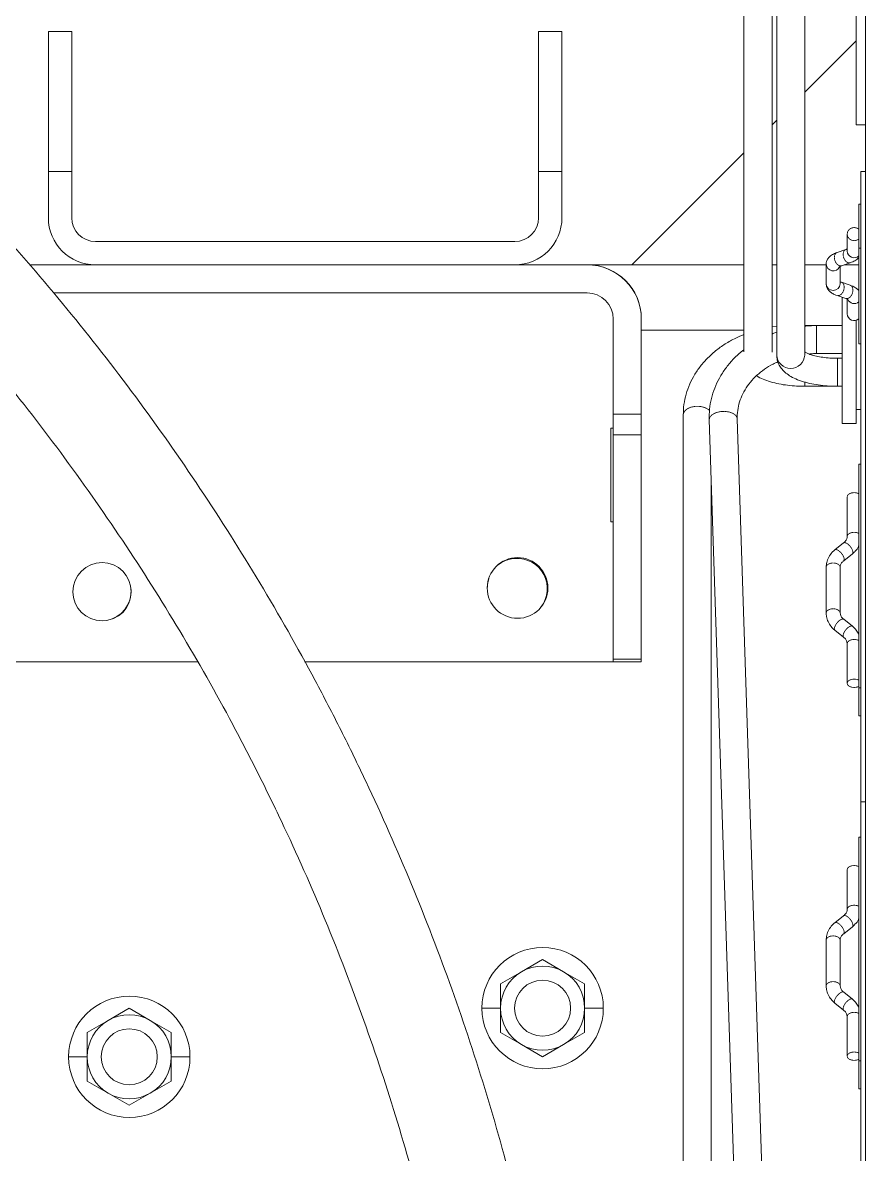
# Model space of a CAD drawing. Header units: millimetres. Extents: x -16985 to -606, y 2122 to 9380.
# Drawn here: x -8514.1 to -8333.6, y 4997.7 to 5240.1 of the extents above; entities that cross this region are included whole.
import ezdxf

# ---------------------------------------------------------------- set-up
doc = ezdxf.new("R2010")
doc.units = ezdxf.units.MM
for name, pattern in [('K5LT32768', [0]), ('K5LT32769', [0]), ('K5LT_THIN', [0])]:
    doc.linetypes.add(name, pattern=pattern)

msp = doc.modelspace()

# ---------------------------------------------------------------- linework, layer by layer
at = {"color": 7, "linetype": 'K5LT_THIN', "lineweight": 18}
for p, q in [((-8333.55, 4760.19), (-8333.55, 5622.2)), ((-8359.55, 5304.7), (-8359.55, 5169.55)), ((-8353.55, 5169.47), (-8353.55, 5303.93)), ((-8352.55, 5304.35), (-8352.55, 5168.86)), ((-8346.55, 5168.86), (-8346.55, 5305.19)), ((-8335.55, 5295.32), (-8335.55, 5218.19)), ((-8503.55, 5238.19), (-8508.55, 5238.19)), ((-8508.55, 5238.19), (-8508.55, 5208.19)), ((-8503.55, 5208.19), (-8503.55, 5238.19)), ((-8403.55, 5238.19), (-8403.55, 5208.19)), ((-8398.55, 5238.19), (-8403.55, 5238.19)), ((-8398.55, 5208.19), (-8398.55, 5238.19)), ((-8335.55, 5236.19), (-8346.55, 5225.19)), ((-8352.55, 5219.19), (-8353.55, 5218.19)), ((-8335.55, 5218.19), (-8333.55, 5218.19)), ((-8359.55, 5212.19), (-8383.55, 5188.19)), ((-8508.55, 5208.19), (-8503.55, 5208.19)), ((-8508.55, 5208.19), (-8508.55, 5198.29)), ((-8503.55, 5208.19), (-8503.55, 5198.29)), ((-8403.55, 5208.19), (-8398.55, 5208.19)), ((-8403.55, 5198.29), (-8403.55, 5208.19)), ((-8398.55, 5198.29), (-8398.55, 5208.19)), ((-8334.55, 5208.19), (-8334.55, 5073.19)), ((-8334.55, 5208.19), (-8333.55, 5208.19)), ((-8334.55, 5201.19), (-8334.95, 5201.19)), ((-8334.95, 5191.79), (-8334.95, 5201.19)), ((-8337.45, 5194.78), (-8337.45, 5191.14)), ((-8337.45, 5194.78), (-8337.45, 5191.14)), ((-8498.45, 5193.19), (-8408.65, 5193.19)), ((-8337.76, 5191.48), (-8339.62, 5190.84)), ((-8337.76, 5191.48), (-8339.62, 5190.84)), ((-8337.45, 5191.14), (-8337.45, 5191.1)), ((-8334.55, 5191.79), (-8334.95, 5191.79)), ((-8334.95, 5171.27), (-8334.95, 5191.79)), ((-8512.56, 5188.17), (-8511.95, 5188.19)), ((-8512.05, 5188.19), (-8512.54, 5188.18)), ((-8511.95, 5188.19), (-8393.15, 5188.19)), ((-8383.55, 5188.19), (-8393.15, 5188.19)), ((-8383.55, 5188.19), (-8359.55, 5188.19)), ((-8353.55, 5188.19), (-8352.55, 5188.19)), ((-8346.55, 5188.19), (-8341.95, 5188.19)), ((-8341.95, 5188.33), (-8341.95, 5184.13)), ((-8341.95, 5188.33), (-8341.95, 5184.13)), ((-8338.95, 5184.13), (-8338.95, 5187.87)), ((-8338.95, 5184.13), (-8338.95, 5187.87)), ((-8338.65, 5188), (-8336.79, 5188.64)), ((-8338.65, 5188), (-8336.79, 5188.64)), ((-8338.1, 5188.19), (-8334.95, 5188.19)), ((-8338.65, 5184.46), (-8338.93, 5184.57)), ((-8507.41, 5182.19), (-8393.15, 5182.19)), ((-8336.79, 5183.83), (-8338.65, 5184.46)), ((-8336.79, 5183.83), (-8338.65, 5184.46)), ((-8339.62, 5181.63), (-8337.76, 5180.99)), ((-8339.62, 5181.63), (-8337.76, 5180.99)), ((-8338.55, 5154.19), (-8338.55, 5181.26)), ((-8337.45, 5180.86), (-8337.45, 5177.68)), ((-8337.45, 5180.86), (-8337.45, 5177.68)), ((-8387.55, 5176.59), (-8387.55, 5156.21)), ((-8381.55, 5176.59), (-8381.55, 5156.21)), ((-8352.55, 5174.99), (-8353.55, 5174.89)), ((-8344, 5175.19), (-8346.55, 5175.19)), ((-8338.55, 5175.19), (-8344, 5175.19)), ((-8335.55, 5154.19), (-8335.55, 5176.32)), ((-8334.55, 5171.27), (-8334.95, 5171.27)), ((-8344, 5169.19), (-8338.55, 5169.19)), ((-8338.55, 5168.19), (-8339.55, 5168.19)), ((-8346.55, 5162.19), (-8339.55, 5162.19)), ((-8339.55, 5162.19), (-8338.55, 5162.19)), ((-8387.55, 5156.21), (-8381.55, 5156.21)), ((-8387.55, 5151.78), (-8387.55, 5156.21)), ((-8381.55, 5156.21), (-8381.55, 5151.78)), ((-8372.55, 5156.2), (-8372.55, 5156.12)), ((-8372.55, 5156.12), (-8372.55, 4975.25)), ((-8335.55, 5157.19), (-8334.55, 5157.19)), ((-8388.05, 5153.19), (-8387.55, 5153.19)), ((-8388.05, 5133.19), (-8388.05, 5153.19)), ((-8366.99, 5155.04), (-8361.08, 4975.76)), ((-8355.09, 4975.95), (-8360.99, 5155.24)), ((-8338.55, 5154.19), (-8335.55, 5154.19)), ((-8381.55, 5151.78), (-8387.55, 5151.78)), ((-8387.55, 5103.76), (-8387.55, 5151.78)), ((-8381.55, 5103.76), (-8381.55, 5151.78)), ((-8334.55, 5145.51), (-8334.95, 5145.51)), ((-8334.95, 5097.6), (-8334.95, 5145.51)), ((-8366.55, 4975.25), (-8366.55, 5141.78)), ((-8337.45, 5138.51), (-8337.45, 5130.02)), ((-8337.45, 5138.51), (-8337.45, 5130.02)), ((-8387.55, 5133.19), (-8388.05, 5133.19)), ((-8338.21, 5128.65), (-8340.07, 5127.16)), ((-8338.21, 5128.65), (-8340.07, 5127.16)), ((-8408.03, 5125.47), (-8408.28, 5125.46)), ((-8338.2, 5124.81), (-8336.34, 5126.3)), ((-8338.2, 5124.81), (-8336.34, 5126.3)), ((-8341.95, 5123.45), (-8341.95, 5113.64)), ((-8341.95, 5123.45), (-8341.95, 5113.64)), ((-8338.95, 5123.45), (-8338.95, 5123.47)), ((-8338.95, 5113.64), (-8338.95, 5123.45)), ((-8338.95, 5113.64), (-8338.95, 5123.45)), ((-8338.95, 5113.64), (-8338.95, 5113.67)), ((-8336.34, 5110.79), (-8338.2, 5112.28)), ((-8336.34, 5110.79), (-8338.2, 5112.28)), ((-8340.07, 5109.93), (-8338.21, 5108.44)), ((-8340.07, 5109.93), (-8338.21, 5108.44)), ((-8337.45, 5107.07), (-8337.45, 5098.58)), ((-8337.45, 5107.07), (-8337.45, 5098.58)), ((-8517.55, 5103.19), (-8476.58, 5103.19)), ((-8453.7, 5103.19), (-8387.55, 5103.19)), ((-8387.55, 5103.76), (-8381.55, 5103.76)), ((-8387.55, 5103.19), (-8387.55, 5103.76)), ((-8381.55, 5103.19), (-8387.55, 5103.19)), ((-8381.55, 5103.76), (-8381.55, 5103.19)), ((-8334.55, 5097.6), (-8334.95, 5097.6)), ((-8334.95, 5091.58), (-8334.95, 5097.6)), ((-8334.55, 5091.58), (-8334.95, 5091.58)), ((-8334.55, 5073.19), (-8333.55, 5073.19)), ((-8334.55, 5073.19), (-8334.55, 4793.19)), ((-8334.55, 5065.65), (-8334.95, 5065.65)), ((-8334.95, 5017.73), (-8334.95, 5065.65)), ((-8337.45, 5058.65), (-8337.45, 5050.15)), ((-8337.45, 5058.65), (-8337.45, 5050.15)), ((-8338.21, 5048.78), (-8340.07, 5047.3)), ((-8338.21, 5048.78), (-8340.07, 5047.3)), ((-8338.2, 5044.95), (-8336.34, 5046.44)), ((-8338.2, 5044.95), (-8336.34, 5046.44)), ((-8341.95, 5043.58), (-8341.95, 5033.78)), ((-8341.95, 5043.58), (-8341.95, 5033.78)), ((-8338.95, 5043.58), (-8338.95, 5043.6)), ((-8338.95, 5033.78), (-8338.95, 5043.58)), ((-8338.95, 5033.78), (-8338.95, 5043.58)), ((-8402.68, 5039.4), (-8407.18, 5036.8)), ((-8398.18, 5036.8), (-8402.68, 5039.4)), ((-8407.18, 5036.8), (-8411.68, 5034.2)), ((-8393.68, 5034.2), (-8398.18, 5036.8)), ((-8411.68, 5034.2), (-8411.68, 5029)), ((-8393.68, 5029), (-8393.68, 5034.2)), ((-8338.95, 5033.78), (-8338.95, 5033.8)), ((-8336.34, 5030.92), (-8338.2, 5032.41)), ((-8336.34, 5030.92), (-8338.2, 5032.41)), ((-8340.07, 5030.07), (-8338.21, 5028.58)), ((-8340.07, 5030.07), (-8338.21, 5028.58)), ((-8491.21, 5028.97), (-8495.71, 5026.37)), ((-8486.71, 5026.37), (-8491.21, 5028.97)), ((-8415.68, 5029), (-8411.68, 5029)), ((-8411.68, 5029), (-8411.68, 5023.81)), ((-8393.68, 5023.81), (-8393.68, 5029)), ((-8389.68, 5029), (-8393.68, 5029)), ((-8337.45, 5027.21), (-8337.45, 5018.72)), ((-8337.45, 5027.21), (-8337.45, 5018.72)), ((-8495.71, 5026.37), (-8500.21, 5023.78)), ((-8482.21, 5023.78), (-8486.71, 5026.37)), ((-8500.21, 5023.78), (-8500.21, 5018.58)), ((-8482.21, 5018.58), (-8482.21, 5023.78)), ((-8411.68, 5023.81), (-8407.18, 5021.21)), ((-8398.18, 5021.21), (-8393.68, 5023.81)), ((-8407.18, 5021.21), (-8402.68, 5018.61)), ((-8402.68, 5018.61), (-8398.18, 5021.21)), ((-8504.21, 5018.58), (-8500.21, 5018.58)), ((-8500.21, 5018.58), (-8500.21, 5013.38)), ((-8482.21, 5013.38), (-8482.21, 5018.58)), ((-8478.21, 5018.58), (-8482.21, 5018.58)), ((-8334.55, 5017.73), (-8334.95, 5017.73)), ((-8334.95, 5011.71), (-8334.95, 5017.73)), ((-8500.21, 5013.38), (-8495.71, 5010.79)), ((-8486.71, 5010.79), (-8482.21, 5013.38)), ((-8495.71, 5010.79), (-8491.21, 5008.19)), ((-8491.21, 5008.19), (-8486.71, 5010.79)), ((-8334.55, 5011.71), (-8334.95, 5011.71))]:
    msp.add_line(p, q, dxfattribs=at)
at = {"color": 8, "linetype": 'K5LT32768', "lineweight": 15, "true_color": 0x808080}
for p, q in [((-8344, 5169.19), (-8344, 5175.19)), ((-8359.55, 5174.19), (-8381.55, 5174.19)), ((-8339.55, 5168.19), (-8339.55, 5167.6)), ((-8339.55, 5167.6), (-8339.55, 5162.19)), ((-8346.55, 5163.06), (-8346.55, 5162.19)), ((-8366.87, 5155.55), (-8366.99, 5155.04))]:
    msp.add_line(p, q, dxfattribs=at)
at = {"color": 7, "linetype": 'K5LT_THIN', "const_width": 0.18}
for points in [[(-8334.95, 5195.83), (-8335.36, 5196.07), (-8335.93, 5196.19), (-8336.51, 5196.09), (-8337.01, 5195.79), (-8337.34, 5195.33), (-8337.45, 5194.78), (-8337.34, 5194.24), (-8337.01, 5193.78), (-8336.51, 5193.47), (-8335.93, 5193.37), (-8335.36, 5193.49), (-8334.95, 5193.73)], [(-8334.95, 5195.83), (-8335.36, 5196.07), (-8335.93, 5196.19), (-8336.51, 5196.09), (-8337.01, 5195.79), (-8337.34, 5195.33), (-8337.45, 5194.78), (-8337.34, 5194.24), (-8337.01, 5193.78), (-8336.51, 5193.47), (-8335.93, 5193.37), (-8335.36, 5193.49), (-8334.95, 5193.73)], [(-8334.95, 5139.18), (-8335.36, 5139.34), (-8335.93, 5139.41), (-8336.51, 5139.35), (-8337.01, 5139.15), (-8337.34, 5138.86), (-8337.45, 5138.51)], [(-8334.95, 5139.18), (-8335.36, 5139.34), (-8335.93, 5139.41), (-8336.51, 5139.35), (-8337.01, 5139.15), (-8337.34, 5138.86), (-8337.45, 5138.51)], [(-8414.16, 5121.12), (-8414.48, 5119.75), (-8414.52, 5118.8)], [(-8334.95, 5099.25), (-8335.36, 5099.41), (-8335.93, 5099.48), (-8336.51, 5099.42), (-8337.01, 5099.22), (-8337.34, 5098.93), (-8337.45, 5098.58), (-8337.34, 5098.23), (-8337.01, 5097.94), (-8336.51, 5097.74), (-8335.93, 5097.68), (-8335.36, 5097.75), (-8334.95, 5097.91)], [(-8334.95, 5099.25), (-8335.36, 5099.41), (-8335.93, 5099.48), (-8336.51, 5099.42), (-8337.01, 5099.22), (-8337.34, 5098.93), (-8337.45, 5098.58), (-8337.34, 5098.23), (-8337.01, 5097.94), (-8336.51, 5097.74), (-8335.93, 5097.68), (-8335.36, 5097.75), (-8334.95, 5097.91)], [(-8334.95, 5059.32), (-8335.36, 5059.47), (-8335.93, 5059.55), (-8336.51, 5059.49), (-8337.01, 5059.29), (-8337.34, 5059), (-8337.45, 5058.65)], [(-8334.95, 5059.32), (-8335.36, 5059.47), (-8335.93, 5059.55), (-8336.51, 5059.49), (-8337.01, 5059.29), (-8337.34, 5059), (-8337.45, 5058.65)], [(-8334.95, 5019.39), (-8335.36, 5019.54), (-8335.93, 5019.62), (-8336.51, 5019.55), (-8337.01, 5019.36), (-8337.34, 5019.06), (-8337.45, 5018.72), (-8337.34, 5018.37), (-8337.01, 5018.07), (-8336.51, 5017.88), (-8335.93, 5017.81), (-8335.36, 5017.89), (-8334.95, 5018.04)], [(-8334.95, 5019.39), (-8335.36, 5019.54), (-8335.93, 5019.62), (-8336.51, 5019.55), (-8337.01, 5019.36), (-8337.34, 5019.06), (-8337.45, 5018.72), (-8337.34, 5018.37), (-8337.01, 5018.07), (-8336.51, 5017.88), (-8335.93, 5017.81), (-8335.36, 5017.89), (-8334.95, 5018.04)]]:
    msp.add_lwpolyline(points, dxfattribs=at)
at = {"color": 8, "linetype": 'K5LT32769', "true_color": 0x808080, "const_width": 0.18}
for points in [[(-8339.62, 5190.84), (-8339.89, 5190.67), (-8340.12, 5190.29), (-8340.2, 5189.78), (-8340.12, 5189.21), (-8339.89, 5188.68), (-8339.54, 5188.25), (-8339.14, 5188.01), (-8338.73, 5187.98), (-8338.65, 5188)], [(-8339.62, 5190.84), (-8339.89, 5190.67), (-8340.12, 5190.29), (-8340.2, 5189.78), (-8340.12, 5189.21), (-8339.89, 5188.68), (-8339.54, 5188.25), (-8339.14, 5188.01), (-8338.73, 5187.98), (-8338.65, 5188)], [(-8337.77, 5191.47), (-8338.02, 5191.31), (-8338.25, 5190.93), (-8338.33, 5190.42), (-8338.25, 5189.85), (-8338.02, 5189.32), (-8337.68, 5188.89), (-8337.27, 5188.65), (-8336.87, 5188.61), (-8336.79, 5188.64)], [(-8337.77, 5191.47), (-8338.02, 5191.31), (-8338.25, 5190.93), (-8338.33, 5190.42), (-8338.25, 5189.85), (-8338.02, 5189.32), (-8337.68, 5188.89), (-8337.27, 5188.65), (-8336.87, 5188.61), (-8336.79, 5188.64)], [(-8339.62, 5181.62), (-8339.54, 5181.6), (-8339.14, 5181.63), (-8338.73, 5181.88), (-8338.39, 5182.3), (-8338.16, 5182.84), (-8338.08, 5183.41), (-8338.16, 5183.92), (-8338.39, 5184.3), (-8338.63, 5184.46)], [(-8339.62, 5181.62), (-8339.54, 5181.6), (-8339.14, 5181.63), (-8338.73, 5181.88), (-8338.39, 5182.3), (-8338.16, 5182.84), (-8338.08, 5183.41), (-8338.16, 5183.92), (-8338.39, 5184.3), (-8338.63, 5184.46)], [(-8337.76, 5180.99), (-8337.68, 5180.97), (-8337.27, 5181), (-8336.87, 5181.24), (-8336.52, 5181.67), (-8336.29, 5182.2), (-8336.21, 5182.77), (-8336.29, 5183.28), (-8336.52, 5183.66), (-8336.79, 5183.83)], [(-8337.76, 5180.99), (-8337.68, 5180.97), (-8337.27, 5181), (-8336.87, 5181.24), (-8336.52, 5181.67), (-8336.29, 5182.2), (-8336.21, 5182.77), (-8336.29, 5183.28), (-8336.52, 5183.66), (-8336.79, 5183.83)], [(-8366.9, 5156.96), (-8367.17, 5157.21), (-8367.94, 5157.63), (-8368.9, 5157.87), (-8369.94, 5157.9), (-8370.94, 5157.71), (-8371.76, 5157.33), (-8372.32, 5156.81), (-8372.55, 5156.2)], [(-8360.99, 5155.24), (-8361, 5155.31), (-8361.24, 5155.87), (-8361.82, 5156.34), (-8362.65, 5156.67), (-8363.65, 5156.81), (-8364.69, 5156.76), (-8365.65, 5156.5), (-8366.4, 5156.08), (-8366.87, 5155.55)], [(-8334.95, 5130.69), (-8335.36, 5130.84), (-8335.93, 5130.92), (-8336.51, 5130.85), (-8337.01, 5130.66), (-8337.34, 5130.37), (-8337.45, 5130.02)], [(-8334.95, 5130.69), (-8335.36, 5130.84), (-8335.93, 5130.92), (-8336.51, 5130.85), (-8337.01, 5130.66), (-8337.34, 5130.37), (-8337.45, 5130.02)], [(-8339.14, 5126.89), (-8339.54, 5127.14), (-8339.89, 5127.22), (-8340.07, 5127.16)], [(-8339.14, 5126.89), (-8339.54, 5127.14), (-8339.89, 5127.22), (-8340.07, 5127.16)], [(-8338.2, 5124.82), (-8338.16, 5124.86), (-8338.08, 5125.14), (-8338.16, 5125.55), (-8338.39, 5126.03), (-8338.73, 5126.5), (-8339.14, 5126.89)], [(-8338.2, 5124.82), (-8338.16, 5124.86), (-8338.08, 5125.14), (-8338.16, 5125.55), (-8338.39, 5126.03), (-8338.73, 5126.5), (-8339.14, 5126.89)], [(-8337.27, 5128.38), (-8337.68, 5128.63), (-8338.02, 5128.71), (-8338.21, 5128.65)], [(-8337.27, 5128.38), (-8337.68, 5128.63), (-8338.02, 5128.71), (-8338.21, 5128.65)], [(-8336.34, 5126.3), (-8336.29, 5126.35), (-8336.21, 5126.63), (-8336.29, 5127.04), (-8336.52, 5127.51), (-8336.87, 5127.99), (-8337.27, 5128.38)], [(-8336.34, 5126.3), (-8336.29, 5126.35), (-8336.21, 5126.63), (-8336.29, 5127.04), (-8336.52, 5127.51), (-8336.87, 5127.99), (-8337.27, 5128.38)], [(-8340.45, 5124.35), (-8341.03, 5124.28), (-8341.51, 5124.08), (-8341.84, 5123.79), (-8341.95, 5123.45)], [(-8340.45, 5124.35), (-8341.03, 5124.28), (-8341.51, 5124.08), (-8341.84, 5123.79), (-8341.95, 5123.45)], [(-8338.95, 5123.47), (-8339.07, 5123.79), (-8339.39, 5124.08), (-8339.88, 5124.28), (-8340.45, 5124.35)], [(-8338.95, 5123.47), (-8339.07, 5123.79), (-8339.39, 5124.08), (-8339.88, 5124.28), (-8340.45, 5124.35)], [(-8340.45, 5114.55), (-8341.03, 5114.48), (-8341.51, 5114.28), (-8341.84, 5113.99), (-8341.95, 5113.64), (-8341.95, 5113.64)], [(-8340.45, 5114.55), (-8341.03, 5114.48), (-8341.51, 5114.28), (-8341.84, 5113.99), (-8341.95, 5113.64), (-8341.95, 5113.64)], [(-8338.95, 5113.67), (-8339.07, 5113.99), (-8339.39, 5114.28), (-8339.88, 5114.48), (-8340.45, 5114.55)], [(-8338.95, 5113.67), (-8339.07, 5113.99), (-8339.39, 5114.28), (-8339.88, 5114.48), (-8340.45, 5114.55)], [(-8339.14, 5112.01), (-8339.54, 5111.61), (-8339.89, 5111.14), (-8340.12, 5110.67), (-8340.2, 5110.26), (-8340.12, 5109.98), (-8340.07, 5109.93)], [(-8339.14, 5112.01), (-8339.54, 5111.61), (-8339.89, 5111.14), (-8340.12, 5110.67), (-8340.2, 5110.26), (-8340.12, 5109.98), (-8340.07, 5109.93)], [(-8338.2, 5112.28), (-8338.39, 5112.34), (-8338.73, 5112.26), (-8339.14, 5112.01)], [(-8338.2, 5112.28), (-8338.39, 5112.34), (-8338.73, 5112.26), (-8339.14, 5112.01)], [(-8337.27, 5110.52), (-8337.68, 5110.12), (-8338.02, 5109.65), (-8338.25, 5109.18), (-8338.33, 5108.77), (-8338.25, 5108.49), (-8338.22, 5108.45)], [(-8337.27, 5110.52), (-8337.68, 5110.12), (-8338.02, 5109.65), (-8338.25, 5109.18), (-8338.33, 5108.77), (-8338.25, 5108.49), (-8338.22, 5108.45)], [(-8336.34, 5110.79), (-8336.52, 5110.85), (-8336.87, 5110.77), (-8337.27, 5110.52)], [(-8336.34, 5110.79), (-8336.52, 5110.85), (-8336.87, 5110.77), (-8337.27, 5110.52)], [(-8334.95, 5107.75), (-8335.36, 5107.9), (-8335.93, 5107.98), (-8336.51, 5107.91), (-8337.01, 5107.72), (-8337.34, 5107.42), (-8337.45, 5107.07)], [(-8334.95, 5107.75), (-8335.36, 5107.9), (-8335.93, 5107.98), (-8336.51, 5107.91), (-8337.01, 5107.72), (-8337.34, 5107.42), (-8337.45, 5107.07)], [(-8337.27, 5048.51), (-8337.68, 5048.77), (-8338.02, 5048.85), (-8338.21, 5048.78)], [(-8337.27, 5048.51), (-8336.87, 5048.12), (-8336.52, 5047.65), (-8336.29, 5047.17), (-8336.21, 5046.76), (-8336.29, 5046.48), (-8336.34, 5046.44), (-8336.29, 5046.48), (-8336.21, 5046.76), (-8336.29, 5047.17), (-8336.52, 5047.65), (-8336.87, 5048.12), (-8337.27, 5048.51), (-8337.68, 5048.77), (-8338.02, 5048.85), (-8338.21, 5048.78)], [(-8334.95, 5050.83), (-8335.36, 5050.98), (-8335.93, 5051.06), (-8336.51, 5050.99), (-8337.01, 5050.8), (-8337.34, 5050.5), (-8337.45, 5050.16)], [(-8334.95, 5050.83), (-8335.36, 5050.98), (-8335.93, 5051.06), (-8336.51, 5050.99), (-8337.01, 5050.8), (-8337.34, 5050.5), (-8337.45, 5050.16)], [(-8339.14, 5047.03), (-8339.54, 5047.28), (-8339.89, 5047.36), (-8340.07, 5047.3)], [(-8339.14, 5047.03), (-8338.73, 5046.63), (-8338.39, 5046.16), (-8338.16, 5045.69), (-8338.08, 5045.28), (-8338.16, 5045), (-8338.2, 5044.95), (-8338.16, 5045), (-8338.08, 5045.28), (-8338.16, 5045.69), (-8338.39, 5046.16), (-8338.73, 5046.63), (-8339.14, 5047.03), (-8339.54, 5047.28), (-8339.89, 5047.36), (-8340.07, 5047.3)], [(-8338.95, 5043.6), (-8339.07, 5043.93), (-8339.39, 5044.22), (-8339.88, 5044.42), (-8340.45, 5044.48), (-8341.03, 5044.42), (-8341.51, 5044.22), (-8341.84, 5043.93), (-8341.95, 5043.58)], [(-8340.45, 5044.48), (-8341.03, 5044.42), (-8341.51, 5044.22), (-8341.84, 5043.93), (-8341.95, 5043.58)], [(-8338.95, 5043.6), (-8339.07, 5043.93), (-8339.39, 5044.22), (-8339.88, 5044.42), (-8340.45, 5044.48)], [(-8340.45, 5034.68), (-8341.03, 5034.62), (-8341.51, 5034.42), (-8341.84, 5034.13), (-8341.95, 5033.78), (-8341.95, 5033.78)], [(-8338.95, 5033.8), (-8339.07, 5034.13), (-8339.39, 5034.42), (-8339.88, 5034.62), (-8340.45, 5034.68), (-8341.03, 5034.62), (-8341.51, 5034.42), (-8341.84, 5034.13), (-8341.95, 5033.78), (-8341.95, 5033.78)], [(-8338.95, 5033.8), (-8339.07, 5034.13), (-8339.39, 5034.42), (-8339.88, 5034.62), (-8340.45, 5034.68)], [(-8339.14, 5032.14), (-8338.73, 5032.4), (-8338.39, 5032.48), (-8338.2, 5032.41), (-8338.39, 5032.48), (-8338.73, 5032.4), (-8339.14, 5032.14), (-8339.54, 5031.75), (-8339.89, 5031.28), (-8340.12, 5030.8), (-8340.2, 5030.39), (-8340.12, 5030.11), (-8340.07, 5030.07)], [(-8339.14, 5032.14), (-8339.54, 5031.75), (-8339.89, 5031.28), (-8340.12, 5030.8), (-8340.2, 5030.39), (-8340.12, 5030.11), (-8340.07, 5030.07)], [(-8337.27, 5030.65), (-8336.87, 5030.91), (-8336.52, 5030.99), (-8336.34, 5030.92), (-8336.52, 5030.99), (-8336.87, 5030.91), (-8337.27, 5030.65), (-8337.68, 5030.26), (-8338.02, 5029.79), (-8338.25, 5029.31), (-8338.33, 5028.9), (-8338.25, 5028.62), (-8338.22, 5028.59)], [(-8337.27, 5030.65), (-8337.68, 5030.26), (-8338.02, 5029.79), (-8338.25, 5029.31), (-8338.33, 5028.9), (-8338.25, 5028.62), (-8338.22, 5028.59)], [(-8334.95, 5027.88), (-8335.36, 5028.04), (-8335.93, 5028.11), (-8336.51, 5028.05), (-8337.01, 5027.85), (-8337.34, 5027.56), (-8337.45, 5027.21)], [(-8334.95, 5027.88), (-8335.36, 5028.04), (-8335.93, 5028.11), (-8336.51, 5028.05), (-8337.01, 5027.85), (-8337.34, 5027.56), (-8337.45, 5027.21)]]:
    msp.add_lwpolyline(points, dxfattribs=at)
at = {"color": 7, "linetype": 'K5LT_THIN', "lineweight": 18}
for centre, radius in [((-8497.05, 5118.19), 6.25), ((-8408.05, 5118.99), 6.5)]:
    msp.add_circle(centre, radius, dxfattribs=at)
for centre, radius, start, end in [((-8498.45, 5198.29), 10.1, 180, 270), ((-8498.45, 5198.29), 5.1, 180, 270), ((-8408.65, 5198.29), 10.1, 270, 0), ((-8408.65, 5198.29), 5.1, 270, 0), ((-8393.15, 5176.59), 11.6, 0, 90), ((-8393.05, 5176.69), 11.5, 0, 90), ((-8393.15, 5176.59), 5.6, 0, 90), ((-8335.95, 5177.76), 1.51, 183.1279, 311.2835), ((-8408.17, 5118.84), 6.5, 93.5, 130.483), ((-8408.17, 5118.84), 6.5, 322.2336, 93.5), ((-8497.31, 5118.39), 6.5, 281.2989, 2.6387), ((-8402.68, 5029), 13, 0.0025, 180.0025), ((-8402.68, 5029), 9, 120.0025, 180.0025), ((-8402.68, 5029), 9, 60.0025, 120.0025), ((-8402.68, 5029), 9, 0.0025, 60.0025), ((-8402.68, 5029), 6, 0, 180), ((-8491.21, 5018.58), 13, 0.0025, 180.0025), ((-8491.21, 5018.58), 9, 60.0025, 120.0025), ((-8402.68, 5029), 13, 180.0025, 0.0025), ((-8402.68, 5029), 9, 180.0025, 240.0025), ((-8402.68, 5029), 6, 180, 0), ((-8402.68, 5029), 9, 300.0025, 0.0025), ((-8491.21, 5018.58), 9, 120.0025, 180.0025), ((-8491.21, 5018.58), 9, 0.0025, 60.0025), ((-8491.21, 5018.58), 6, 0, 180), ((-8402.68, 5029), 9, 240.0025, 300.0025), ((-8491.21, 5018.58), 13, 180.0025, 0.0025), ((-8491.21, 5018.58), 9, 180.0025, 240.0025), ((-8491.21, 5018.58), 6, 180, 0), ((-8491.21, 5018.58), 9, 300.0025, 0.0025), ((-8491.21, 5018.58), 9, 240.0025, 300.0025)]:
    msp.add_arc(centre, radius, start, end, dxfattribs=at)
at = {"color": 8, "linetype": 'K5LT32768', "lineweight": 15, "true_color": 0x808080}
for centre, radius, start, end in [((-8335.95, 5191.23), 1.51, 184.8425, 311.2318), ((-8340.44, 5188.42), 1.51, 183.45, 334.2669), ((-8340.45, 5184.2), 1.5, 182.3923, 357.6077), ((-8335.95, 5181.43), 1.53, 204.4665, 310.6601), ((-8349.55, 5169.01), 3, 182.767, 357.233)]:
    msp.add_arc(centre, radius, start, end, dxfattribs=at)
at = {"color": 7, "linetype": 'K5LT_THIN', "lineweight": 18}
for points, knots in [([(-9373.55, 4868.19), (-9373.55, 4884.31), (-9372.76, 4900.3), (-9369.64, 4932.04), (-9367.31, 4947.78), (-9361.12, 4979.02), (-9357.26, 4994.51), (-9351.46, 5013.72), (-9350.25, 5017.55), (-9348.36, 5023.29), (-9347.72, 5025.2), (-9346.41, 5029.01), (-9345.75, 5030.92), (-9342.36, 5040.42), (-9339.47, 5047.93), (-9330.28, 5070.16), (-9323.46, 5084.61), (-9308.46, 5112.75), (-9300.28, 5126.44), (-9286.97, 5146.42), (-9282.37, 5152.99), (-9275.19, 5162.69), (-9272.76, 5165.9), (-9267.8, 5172.28), (-9265.28, 5175.44), (-9252.48, 5191.07), (-9241.7, 5202.98), (-9219.11, 5225.62), (-9207.29, 5236.36), (-9182.62, 5256.67), (-9169.76, 5266.24), (-9153.02, 5277.46), (-9149.64, 5279.66), (-9144.52, 5282.92), (-9142.8, 5283.99), (-9139.36, 5286.12), (-9137.63, 5287.17), (-9128.97, 5292.37), (-9121.97, 5296.35), (-9100.73, 5307.72), (-9071.81, 5321.42), (-9041.71, 5332.24), (-9018.68, 5339.26), (-9010.93, 5341.41), (-8999.19, 5344.36), (-8995.25, 5345.3), (-8987.35, 5347.08), (-8983.39, 5347.93), (-8963.59, 5351.88), (-8947.71, 5354.23), (-8915.87, 5357.38), (-8899.91, 5358.18), (-8867.9, 5358.2), (-8851.86, 5357.43), (-8833.77, 5355.66), (-8831.76, 5355.45), (-8827.73, 5355), (-8825.72, 5354.77), (-8819.69, 5354.02), (-8815.69, 5353.48), (-8803.72, 5351.71), (-8795.79, 5350.33), (-8772.19, 5345.63), (-8756.68, 5341.75), (-8726.09, 5332.47), (-8711.02, 5327.09), (-8688.74, 5317.87), (-8681.38, 5314.61), (-8670.41, 5309.42), (-8666.76, 5307.64), (-8659.54, 5304), (-8655.96, 5302.14), (-8638.2, 5292.64), (-8624.46, 5284.39), (-8597.89, 5266.62), (-8585.06, 5257.11), (-8560.32, 5236.8), (-8548.41, 5226.01), (-8535.54, 5213.14), (-8534.12, 5211.69), (-8531.29, 5208.8), (-8527.09, 5204.43), (-8522.98, 5200.01), (-8514.89, 5191.06), (-8509.65, 5184.98), (-8494.43, 5166.42), (-8484.93, 5153.59), (-8467.21, 5127.05), (-8458.99, 5113.34), (-8449.52, 5095.63), (-8446.74, 5090.28), (-8444.06, 5084.86), (-8442.29, 5081.23), (-8441.41, 5079.41), (-8437.1, 5070.28), (-8433.84, 5062.92), (-8424.64, 5040.68), (-8419.27, 5025.64), (-8410.02, 4995.15), (-8406.15, 4979.7), (-8401.46, 4956.22), (-8400.09, 4948.33), (-8398.31, 4936.43), (-8397.77, 4932.45), (-8396.78, 4924.47), (-8396.33, 4920.46), (-8394.35, 4900.4), (-8393.55, 4884.31), (-8393.55, 4868.19)], [0, 0, 0, 0, 0.03125, 0.03125, 0.0625, 0.0625, 0.09375, 0.09375, 0.101563, 0.101563, 0.105469, 0.105469, 0.109375, 0.109375, 0.125, 0.125, 0.15625, 0.15625, 0.1875, 0.1875, 0.203125, 0.203125, 0.210938, 0.210938, 0.21875, 0.21875, 0.25, 0.25, 0.28125, 0.28125, 0.3125, 0.3125, 0.320313, 0.320313, 0.324219, 0.324219, 0.328125, 0.328125, 0.34375, 0.34375, 0.375, 0.40625, 0.40625, 0.421875, 0.421875, 0.429688, 0.429688, 0.4375, 0.4375, 0.46875, 0.46875, 0.5, 0.5, 0.53125, 0.53125, 0.535156, 0.535156, 0.539063, 0.539063, 0.546875, 0.546875, 0.5625, 0.5625, 0.59375, 0.59375, 0.625, 0.625, 0.640625, 0.640625, 0.648438, 0.648438, 0.65625, 0.65625, 0.6875, 0.6875, 0.71875, 0.71875, 0.75, 0.75, 0.753906, 0.753906, 0.757813, 0.765625, 0.765625, 0.78125, 0.78125, 0.8125, 0.8125, 0.84375, 0.84375, 0.851563, 0.855469, 0.855469, 0.859375, 0.859375, 0.875, 0.875, 0.90625, 0.90625, 0.9375, 0.9375, 0.953125, 0.953125, 0.960938, 0.960938, 0.96875, 0.96875, 1, 1, 1, 1]), ([(-9373.55, 4868.19), (-9373.55, 4884.31), (-9372.76, 4900.3), (-9369.64, 4932.04), (-9367.31, 4947.78), (-9361.12, 4979.02), (-9357.26, 4994.51), (-9351.46, 5013.72), (-9350.25, 5017.55), (-9348.36, 5023.29), (-9347.72, 5025.2), (-9346.41, 5029.01), (-9345.75, 5030.92), (-9342.36, 5040.42), (-9339.47, 5047.93), (-9330.28, 5070.16), (-9323.46, 5084.61), (-9308.46, 5112.75), (-9300.28, 5126.44), (-9286.97, 5146.42), (-9282.37, 5152.99), (-9275.19, 5162.69), (-9272.76, 5165.9), (-9267.8, 5172.28), (-9265.28, 5175.44), (-9252.48, 5191.07), (-9241.7, 5202.98), (-9219.11, 5225.62), (-9207.29, 5236.36), (-9182.62, 5256.67), (-9169.76, 5266.24), (-9153.02, 5277.46), (-9149.64, 5279.66), (-9144.52, 5282.92), (-9142.8, 5283.99), (-9139.36, 5286.12), (-9137.63, 5287.17), (-9128.97, 5292.37), (-9121.97, 5296.35), (-9100.73, 5307.72), (-9071.81, 5321.42), (-9041.71, 5332.24), (-9018.68, 5339.26), (-9010.93, 5341.41), (-8999.19, 5344.36), (-8995.25, 5345.3), (-8987.35, 5347.08), (-8983.39, 5347.93), (-8963.59, 5351.88), (-8947.71, 5354.23), (-8915.87, 5357.38), (-8899.91, 5358.18), (-8867.9, 5358.2), (-8851.86, 5357.43), (-8833.77, 5355.66), (-8831.76, 5355.45), (-8827.73, 5355), (-8825.72, 5354.77), (-8819.69, 5354.02), (-8815.69, 5353.48), (-8803.72, 5351.71), (-8795.79, 5350.33), (-8772.19, 5345.63), (-8756.68, 5341.75), (-8726.09, 5332.47), (-8711.02, 5327.09), (-8688.74, 5317.87), (-8681.38, 5314.61), (-8670.41, 5309.42), (-8666.76, 5307.64), (-8659.54, 5304), (-8655.96, 5302.14), (-8638.2, 5292.64), (-8624.46, 5284.39), (-8597.89, 5266.62), (-8585.06, 5257.11), (-8560.32, 5236.8), (-8548.41, 5226.01), (-8535.54, 5213.14), (-8534.12, 5211.69), (-8531.29, 5208.8), (-8527.09, 5204.43), (-8522.98, 5200.01), (-8514.89, 5191.06), (-8509.65, 5184.98), (-8494.43, 5166.42), (-8484.93, 5153.59), (-8467.21, 5127.05), (-8458.99, 5113.34), (-8449.52, 5095.63), (-8446.74, 5090.28), (-8444.06, 5084.86), (-8442.29, 5081.23), (-8441.41, 5079.41), (-8437.1, 5070.28), (-8433.84, 5062.92), (-8424.64, 5040.68), (-8419.27, 5025.64), (-8410.02, 4995.15), (-8406.15, 4979.7), (-8401.46, 4956.22), (-8400.09, 4948.33), (-8398.31, 4936.43), (-8397.77, 4932.45), (-8396.78, 4924.47), (-8396.33, 4920.46), (-8394.35, 4900.4), (-8393.55, 4884.31), (-8393.55, 4868.19)], [0, 0, 0, 0, 0.03125, 0.03125, 0.0625, 0.0625, 0.09375, 0.09375, 0.101563, 0.101563, 0.105469, 0.105469, 0.109375, 0.109375, 0.125, 0.125, 0.15625, 0.15625, 0.1875, 0.1875, 0.203125, 0.203125, 0.210938, 0.210938, 0.21875, 0.21875, 0.25, 0.25, 0.28125, 0.28125, 0.3125, 0.3125, 0.320313, 0.320313, 0.324219, 0.324219, 0.328125, 0.328125, 0.34375, 0.34375, 0.375, 0.40625, 0.40625, 0.421875, 0.421875, 0.429688, 0.429688, 0.4375, 0.4375, 0.46875, 0.46875, 0.5, 0.5, 0.53125, 0.53125, 0.535156, 0.535156, 0.539063, 0.539063, 0.546875, 0.546875, 0.5625, 0.5625, 0.59375, 0.59375, 0.625, 0.625, 0.640625, 0.640625, 0.648438, 0.648438, 0.65625, 0.65625, 0.6875, 0.6875, 0.71875, 0.71875, 0.75, 0.75, 0.753906, 0.753906, 0.757813, 0.765625, 0.765625, 0.78125, 0.78125, 0.8125, 0.8125, 0.84375, 0.84375, 0.851563, 0.855469, 0.855469, 0.859375, 0.859375, 0.875, 0.875, 0.90625, 0.90625, 0.9375, 0.9375, 0.953125, 0.953125, 0.960938, 0.960938, 0.96875, 0.96875, 1, 1, 1, 1]), ([(-9353.55, 4868.19), (-9353.55, 4883.65), (-9352.79, 4898.99), (-9349.8, 4929.44), (-9347.56, 4944.54), (-9341.63, 4974.5), (-9337.93, 4989.36), (-9332.36, 5007.78), (-9331.2, 5011.45), (-9329.39, 5016.95), (-9328.78, 5018.79), (-9327.52, 5022.45), (-9326.88, 5024.28), (-9323.63, 5033.39), (-9320.86, 5040.59), (-9312.04, 5061.92), (-9305.5, 5075.77), (-9291.12, 5102.76), (-9283.27, 5115.9), (-9270.51, 5135.06), (-9266.09, 5141.36), (-9259.21, 5150.67), (-9256.88, 5153.75), (-9252.12, 5159.86), (-9249.7, 5162.9), (-9237.42, 5177.89), (-9227.09, 5189.31), (-9205.42, 5211.03), (-9194.08, 5221.32), (-9170.42, 5240.81), (-9158.08, 5249.99), (-9142.03, 5260.75), (-9138.79, 5262.87), (-9133.87, 5265.99), (-9132.23, 5267.02), (-9128.92, 5269.06), (-9127.27, 5270.07), (-9118.96, 5275.06), (-9112.24, 5278.87), (-9091.87, 5289.78), (-9064.13, 5302.92), (-9035.26, 5313.3), (-9013.17, 5320.03), (-9005.74, 5322.09), (-8994.47, 5324.93), (-8990.7, 5325.83), (-8983.12, 5327.54), (-8979.32, 5328.34), (-8960.33, 5332.13), (-8945.1, 5334.39), (-8914.55, 5337.41), (-8899.24, 5338.18), (-8868.54, 5338.2), (-8853.16, 5337.46), (-8835.8, 5335.76), (-8833.87, 5335.56), (-8830.01, 5335.13), (-8828.08, 5334.91), (-8822.3, 5334.19), (-8818.45, 5333.67), (-8806.97, 5331.97), (-8799.37, 5330.65), (-8776.73, 5326.15), (-8761.85, 5322.42), (-8732.51, 5313.52), (-8718.06, 5308.35), (-8696.69, 5299.51), (-8689.62, 5296.38), (-8679.1, 5291.41), (-8675.61, 5289.7), (-8668.68, 5286.21), (-8665.25, 5284.43), (-8648.21, 5275.31), (-8635.03, 5267.4), (-8609.54, 5250.36), (-8597.24, 5241.23), (-8573.51, 5221.75), (-8562.08, 5211.4), (-8549.74, 5199.05), (-8548.38, 5197.67), (-8545.67, 5194.89), (-8541.64, 5190.71), (-8537.7, 5186.46), (-8529.93, 5177.88), (-8524.91, 5172.05), (-8510.31, 5154.24), (-8501.2, 5141.94), (-8484.2, 5116.48), (-8476.31, 5103.33), (-8467.24, 5086.35), (-8464.57, 5081.21), (-8462, 5076.01), (-8460.3, 5072.53), (-8459.46, 5070.79), (-8455.32, 5062.03), (-8452.19, 5054.97), (-8443.37, 5033.64), (-8438.22, 5019.21), (-8429.35, 4989.97), (-8425.63, 4975.15), (-8421.14, 4952.62), (-8419.82, 4945.06), (-8418.12, 4933.65), (-8417.6, 4929.83), (-8416.65, 4922.17), (-8416.22, 4918.33), (-8414.32, 4899.08), (-8413.55, 4883.65), (-8413.55, 4868.19)], [0, 0, 0, 0, 0.03125, 0.03125, 0.0625, 0.0625, 0.09375, 0.09375, 0.101563, 0.101563, 0.105469, 0.105469, 0.109375, 0.109375, 0.125, 0.125, 0.15625, 0.15625, 0.1875, 0.1875, 0.203125, 0.203125, 0.210937, 0.210937, 0.21875, 0.21875, 0.25, 0.25, 0.28125, 0.28125, 0.3125, 0.3125, 0.320312, 0.320312, 0.324219, 0.324219, 0.328125, 0.328125, 0.34375, 0.34375, 0.375, 0.40625, 0.40625, 0.421875, 0.421875, 0.429687, 0.429687, 0.4375, 0.4375, 0.46875, 0.46875, 0.5, 0.5, 0.53125, 0.53125, 0.535156, 0.535156, 0.539062, 0.539062, 0.546875, 0.546875, 0.5625, 0.5625, 0.59375, 0.59375, 0.625, 0.625, 0.640625, 0.640625, 0.648437, 0.648437, 0.65625, 0.65625, 0.6875, 0.6875, 0.71875, 0.71875, 0.75, 0.75, 0.753906, 0.753906, 0.757812, 0.765625, 0.765625, 0.78125, 0.78125, 0.8125, 0.8125, 0.84375, 0.84375, 0.851562, 0.855469, 0.855469, 0.859375, 0.859375, 0.875, 0.875, 0.90625, 0.90625, 0.9375, 0.9375, 0.953125, 0.953125, 0.960937, 0.960937, 0.96875, 0.96875, 1, 1, 1, 1]), ([(-9353.55, 4868.19), (-9353.55, 4883.65), (-9352.79, 4898.99), (-9349.8, 4929.44), (-9347.56, 4944.54), (-9341.63, 4974.5), (-9337.93, 4989.36), (-9332.36, 5007.78), (-9331.2, 5011.45), (-9329.39, 5016.95), (-9328.78, 5018.79), (-9327.52, 5022.45), (-9326.88, 5024.28), (-9323.63, 5033.39), (-9320.86, 5040.59), (-9312.04, 5061.92), (-9305.5, 5075.77), (-9291.12, 5102.76), (-9283.27, 5115.9), (-9270.51, 5135.06), (-9266.09, 5141.36), (-9259.21, 5150.67), (-9256.88, 5153.75), (-9252.12, 5159.86), (-9249.7, 5162.9), (-9237.42, 5177.89), (-9227.09, 5189.31), (-9205.42, 5211.03), (-9194.08, 5221.32), (-9170.42, 5240.81), (-9158.08, 5249.99), (-9142.03, 5260.75), (-9138.79, 5262.87), (-9133.87, 5265.99), (-9132.23, 5267.02), (-9128.92, 5269.06), (-9127.27, 5270.07), (-9118.96, 5275.06), (-9112.24, 5278.87), (-9091.87, 5289.78), (-9064.13, 5302.92), (-9035.26, 5313.3), (-9013.17, 5320.03), (-9005.74, 5322.09), (-8994.47, 5324.93), (-8990.7, 5325.83), (-8983.12, 5327.54), (-8979.32, 5328.34), (-8960.33, 5332.13), (-8945.1, 5334.39), (-8914.55, 5337.41), (-8899.24, 5338.18), (-8868.54, 5338.2), (-8853.16, 5337.46), (-8835.8, 5335.76), (-8833.87, 5335.56), (-8830.01, 5335.13), (-8828.08, 5334.91), (-8822.3, 5334.19), (-8818.45, 5333.67), (-8806.97, 5331.97), (-8799.37, 5330.65), (-8776.73, 5326.15), (-8761.85, 5322.42), (-8732.51, 5313.52), (-8718.06, 5308.35), (-8696.69, 5299.51), (-8689.62, 5296.38), (-8679.1, 5291.41), (-8675.61, 5289.7), (-8668.68, 5286.21), (-8665.25, 5284.43), (-8648.21, 5275.31), (-8635.03, 5267.4), (-8609.54, 5250.36), (-8597.24, 5241.23), (-8573.51, 5221.75), (-8562.08, 5211.4), (-8549.74, 5199.05), (-8548.38, 5197.67), (-8545.67, 5194.89), (-8541.64, 5190.71), (-8537.7, 5186.46), (-8529.93, 5177.88), (-8524.91, 5172.05), (-8510.31, 5154.24), (-8501.2, 5141.94), (-8484.2, 5116.48), (-8476.31, 5103.33), (-8467.24, 5086.35), (-8464.57, 5081.21), (-8462, 5076.01), (-8460.3, 5072.53), (-8459.46, 5070.79), (-8455.32, 5062.03), (-8452.19, 5054.97), (-8443.37, 5033.64), (-8438.22, 5019.21), (-8429.35, 4989.97), (-8425.63, 4975.15), (-8421.14, 4952.62), (-8419.82, 4945.06), (-8418.12, 4933.65), (-8417.6, 4929.83), (-8416.65, 4922.17), (-8416.22, 4918.33), (-8414.32, 4899.08), (-8413.55, 4883.65), (-8413.55, 4868.19)], [0, 0, 0, 0, 0.03125, 0.03125, 0.0625, 0.0625, 0.09375, 0.09375, 0.101563, 0.101563, 0.105469, 0.105469, 0.109375, 0.109375, 0.125, 0.125, 0.15625, 0.15625, 0.1875, 0.1875, 0.203125, 0.203125, 0.210937, 0.210937, 0.21875, 0.21875, 0.25, 0.25, 0.28125, 0.28125, 0.3125, 0.3125, 0.320312, 0.320312, 0.324219, 0.324219, 0.328125, 0.328125, 0.34375, 0.34375, 0.375, 0.40625, 0.40625, 0.421875, 0.421875, 0.429687, 0.429687, 0.4375, 0.4375, 0.46875, 0.46875, 0.5, 0.5, 0.53125, 0.53125, 0.535156, 0.535156, 0.539062, 0.539062, 0.546875, 0.546875, 0.5625, 0.5625, 0.59375, 0.59375, 0.625, 0.625, 0.640625, 0.640625, 0.648437, 0.648437, 0.65625, 0.65625, 0.6875, 0.6875, 0.71875, 0.71875, 0.75, 0.75, 0.753906, 0.753906, 0.757812, 0.765625, 0.765625, 0.78125, 0.78125, 0.8125, 0.8125, 0.84375, 0.84375, 0.851562, 0.855469, 0.855469, 0.859375, 0.859375, 0.875, 0.875, 0.90625, 0.90625, 0.9375, 0.9375, 0.953125, 0.953125, 0.960937, 0.960937, 0.96875, 0.96875, 1, 1, 1, 1]), ([(-8339.62, 5190.84), (-8339.81, 5190.77), (-8340.32, 5190.58), (-8340.98, 5190.19), (-8341.56, 5189.61), (-8341.9, 5188.97), (-8341.94, 5188.52), (-8341.95, 5188.33)], [0, 0, 0, 0, 0.154173, 0.435283, 0.651024, 0.849074, 1, 1, 1, 1]), ([(-8339.62, 5190.84), (-8339.81, 5190.77), (-8340.32, 5190.58), (-8340.98, 5190.19), (-8341.56, 5189.61), (-8341.9, 5188.97), (-8341.94, 5188.52), (-8341.95, 5188.33)], [0, 0, 0, 0, 0.154173, 0.435283, 0.651024, 0.849074, 1, 1, 1, 1]), ([(-8337.45, 5191.6), (-8337.49, 5191.58), (-8337.56, 5191.54), (-8337.69, 5191.5), (-8337.76, 5191.48)], [0, 0, 0, 0, 0.503228, 1, 1, 1, 1]), ([(-8337.45, 5191.6), (-8337.49, 5191.58), (-8337.56, 5191.54), (-8337.69, 5191.5), (-8337.76, 5191.48)], [0, 0, 0, 0, 0.503228, 1, 1, 1, 1]), ([(-8336.79, 5188.64), (-8336.6, 5188.71), (-8336.09, 5188.9), (-8335.45, 5189.24), (-8335.09, 5189.65), (-8334.95, 5189.81)], [0, 0, 0, 0, 0.251857, 0.711076, 1, 1, 1, 1]), ([(-8336.79, 5188.64), (-8336.6, 5188.71), (-8336.09, 5188.9), (-8335.45, 5189.24), (-8335.09, 5189.65), (-8334.95, 5189.81)], [0, 0, 0, 0, 0.251857, 0.711076, 1, 1, 1, 1]), ([(-8339.14, 5187.78), (-8339.13, 5187.78), (-8339.13, 5187.79), (-8338.91, 5187.91), (-8338.71, 5187.98), (-8338.65, 5188)], [0, 0, 0, 0, 0.3373, 0.792352, 1, 1, 1, 1]), ([(-8339.14, 5187.78), (-8339.13, 5187.78), (-8339.13, 5187.79), (-8338.91, 5187.91), (-8338.71, 5187.98), (-8338.65, 5188)], [0, 0, 0, 0, 0.3373, 0.792352, 1, 1, 1, 1]), ([(-8338.65, 5184.46), (-8338.76, 5184.5), (-8338.89, 5184.55), (-8338.95, 5184.58), (-8338.95, 5184.59)], [0, 0, 0, 0, 0.838965, 1, 1, 1, 1]), ([(-8341.95, 5184.13), (-8341.92, 5183.87), (-8341.86, 5183.35), (-8341.44, 5182.71), (-8340.89, 5182.22), (-8340.27, 5181.87), (-8339.8, 5181.69), (-8339.62, 5181.63)], [0, 0, 0, 0, 0.207857, 0.400971, 0.604504, 0.846741, 1, 1, 1, 1]), ([(-8341.95, 5184.13), (-8341.92, 5183.87), (-8341.86, 5183.35), (-8341.44, 5182.71), (-8340.89, 5182.22), (-8340.27, 5181.87), (-8339.8, 5181.69), (-8339.62, 5181.63)], [0, 0, 0, 0, 0.207857, 0.400971, 0.604504, 0.846741, 1, 1, 1, 1]), ([(-8334.95, 5182.67), (-8334.96, 5182.68), (-8335.09, 5182.9), (-8335.53, 5183.22), (-8336.13, 5183.59), (-8336.6, 5183.76), (-8336.79, 5183.83)], [0, 0, 0, 0, 0.017009, 0.351002, 0.748505, 1, 1, 1, 1]), ([(-8334.95, 5182.67), (-8334.96, 5182.68), (-8335.09, 5182.9), (-8335.53, 5183.22), (-8336.13, 5183.59), (-8336.6, 5183.76), (-8336.79, 5183.83)], [0, 0, 0, 0, 0.017009, 0.351002, 0.748505, 1, 1, 1, 1]), ([(-8337.76, 5180.99), (-8337.66, 5180.95), (-8337.42, 5180.87), (-8337.25, 5180.75), (-8337.27, 5180.77), (-8337.27, 5180.77)], [0, 0, 0, 0, 0.335501, 0.820823, 1, 1, 1, 1]), ([(-8337.76, 5180.99), (-8337.66, 5180.95), (-8337.42, 5180.87), (-8337.25, 5180.75), (-8337.27, 5180.77), (-8337.27, 5180.77)], [0, 0, 0, 0, 0.335501, 0.820823, 1, 1, 1, 1]), ([(-8344, 5175.19), (-8344.5, 5175.18), (-8345.35, 5175.18), (-8346.2, 5175.08), (-8346.55, 5175.03)], [0, 0, 0, 0, 0.579046, 1, 1, 1, 1]), ([(-8359.55, 5173.27), (-8360.15, 5173.03), (-8361.56, 5172.46), (-8363.61, 5171.28), (-8365.68, 5169.8), (-8367.52, 5168.12), (-8369.11, 5166.26), (-8370.42, 5164.27), (-8371.44, 5162.16), (-8372.14, 5159.97), (-8372.5, 5157.94), (-8372.54, 5156.66), (-8372.55, 5156.12)], [0, 0, 0, 0, 0.078451, 0.185669, 0.292791, 0.399698, 0.506241, 0.612265, 0.717643, 0.822319, 0.926338, 1, 1, 1, 1]), ([(-8352.55, 5173.75), (-8352.83, 5173.68), (-8353.17, 5173.59), (-8353.49, 5173.44), (-8353.55, 5173.41)], [0, 0, 0, 0, 0.790532, 1, 1, 1, 1]), ([(-8359.55, 5170.01), (-8359.73, 5169.88), (-8360.6, 5169.25), (-8361.95, 5167.92), (-8363.55, 5166.03), (-8364.85, 5163.98), (-8365.87, 5161.82), (-8366.57, 5159.58), (-8366.98, 5157.31), (-8366.99, 5155.79), (-8366.99, 5155.04)], [0, 0, 0, 0, 0.036114, 0.176191, 0.315836, 0.454901, 0.59327, 0.730903, 0.867857, 1, 1, 1, 1]), ([(-8352.55, 5168.86), (-8352.53, 5168.5), (-8352.47, 5167.75), (-8352.04, 5166.71), (-8351.41, 5165.79), (-8350.56, 5164.97), (-8349.46, 5164.23), (-8348.07, 5163.57), (-8346.43, 5163.02), (-8344.62, 5162.61), (-8342.72, 5162.33), (-8341.01, 5162.2), (-8339.95, 5162.19), (-8339.55, 5162.19)], [0, 0, 0, 0, 0.073197, 0.149195, 0.226064, 0.308745, 0.402131, 0.508142, 0.619331, 0.727604, 0.833119, 0.937004, 1, 1, 1, 1]), ([(-8339.55, 5168.19), (-8339.83, 5168.19), (-8340.64, 5168.2), (-8341.95, 5168.29), (-8343.4, 5168.49), (-8344.68, 5168.77), (-8345.66, 5169.09), (-8346.29, 5169.37), (-8346.48, 5169.49), (-8346.55, 5169.53)], [0, 0, 0, 0, 0.091297, 0.266289, 0.439985, 0.610528, 0.775955, 0.918166, 1, 1, 1, 1]), ([(-8345.62, 5169.09), (-8345.3, 5169.13), (-8344.76, 5169.19), (-8344.22, 5169.19), (-8344, 5169.19)], [0, 0, 0, 0, 0.599908, 1, 1, 1, 1]), ([(-8360.99, 5155.24), (-8361, 5155.53), (-8361, 5156.43), (-8360.79, 5157.94), (-8360.24, 5159.74), (-8359.38, 5161.46), (-8358.24, 5163.08), (-8356.83, 5164.56), (-8355.19, 5165.86), (-8353.66, 5166.82), (-8352.63, 5167.27), (-8352.28, 5167.42)], [0, 0, 0, 0, 0.059514, 0.187639, 0.315503, 0.442262, 0.567595, 0.6916, 0.814571, 0.936825, 1, 1, 1, 1]), ([(-8356.86, 5164.45), (-8356.74, 5164.37), (-8356.22, 5164.01), (-8355.09, 5163.53), (-8353.46, 5162.99), (-8351.65, 5162.59), (-8349.75, 5162.33), (-8348.04, 5162.2), (-8346.97, 5162.19), (-8346.55, 5162.19)], [0, 0, 0, 0, 0.049495, 0.217823, 0.394715, 0.566054, 0.732618, 0.896468, 1, 1, 1, 1]), ([(-8337.45, 5130.02), (-8337.46, 5129.94), (-8337.47, 5129.68), (-8337.64, 5129.24), (-8337.96, 5128.85), (-8338.18, 5128.67), (-8338.21, 5128.65)], [0, 0, 0, 0, 0.175839, 0.577955, 0.948469, 1, 1, 1, 1]), ([(-8337.45, 5130.02), (-8337.46, 5129.94), (-8337.47, 5129.68), (-8337.64, 5129.24), (-8337.96, 5128.85), (-8338.18, 5128.67), (-8338.21, 5128.65)], [0, 0, 0, 0, 0.175839, 0.577955, 0.948469, 1, 1, 1, 1]), ([(-8340.07, 5127.16), (-8340.26, 5126.99), (-8340.79, 5126.54), (-8341.43, 5125.64), (-8341.88, 5124.54), (-8341.93, 5123.79), (-8341.95, 5123.45)], [0, 0, 0, 0, 0.172456, 0.466582, 0.757127, 1, 1, 1, 1]), ([(-8340.07, 5127.16), (-8340.26, 5126.99), (-8340.79, 5126.54), (-8341.43, 5125.64), (-8341.88, 5124.54), (-8341.93, 5123.79), (-8341.95, 5123.45)], [0, 0, 0, 0, 0.172456, 0.466582, 0.757127, 1, 1, 1, 1]), ([(-8336.34, 5126.3), (-8336.15, 5126.47), (-8335.63, 5126.93), (-8335.14, 5127.51), (-8334.98, 5127.96), (-8334.95, 5128.02)], [0, 0, 0, 0, 0.337962, 0.914361, 1, 1, 1, 1]), ([(-8336.34, 5126.3), (-8336.15, 5126.47), (-8335.63, 5126.93), (-8335.14, 5127.51), (-8334.98, 5127.96), (-8334.95, 5128.02)], [0, 0, 0, 0, 0.337962, 0.914361, 1, 1, 1, 1]), ([(-8338.95, 5123.45), (-8338.95, 5123.52), (-8338.94, 5123.78), (-8338.77, 5124.22), (-8338.45, 5124.61), (-8338.23, 5124.79), (-8338.2, 5124.81)], [0, 0, 0, 0, 0.175839, 0.577955, 0.948469, 1, 1, 1, 1]), ([(-8338.95, 5123.45), (-8338.95, 5123.52), (-8338.94, 5123.78), (-8338.77, 5124.22), (-8338.45, 5124.61), (-8338.23, 5124.79), (-8338.2, 5124.81)], [0, 0, 0, 0, 0.175839, 0.577955, 0.948469, 1, 1, 1, 1]), ([(-8341.95, 5113.64), (-8341.94, 5113.39), (-8341.91, 5112.75), (-8341.58, 5111.76), (-8340.96, 5110.74), (-8340.37, 5110.2), (-8340.07, 5109.93)], [0, 0, 0, 0, 0.178758, 0.455383, 0.732176, 1, 1, 1, 1]), ([(-8341.95, 5113.64), (-8341.94, 5113.39), (-8341.91, 5112.75), (-8341.58, 5111.76), (-8340.96, 5110.74), (-8340.37, 5110.2), (-8340.07, 5109.93)], [0, 0, 0, 0, 0.178758, 0.455383, 0.732176, 1, 1, 1, 1]), ([(-8338.2, 5112.28), (-8338.29, 5112.35), (-8338.57, 5112.6), (-8338.89, 5113.07), (-8338.93, 5113.45), (-8338.95, 5113.64)], [0, 0, 0, 0, 0.177053, 0.5605, 1, 1, 1, 1]), ([(-8338.2, 5112.28), (-8338.29, 5112.35), (-8338.57, 5112.6), (-8338.89, 5113.07), (-8338.93, 5113.45), (-8338.95, 5113.64)], [0, 0, 0, 0, 0.177053, 0.5605, 1, 1, 1, 1]), ([(-8334.95, 5109.08), (-8335.12, 5109.38), (-8335.47, 5110.02), (-8336.04, 5110.52), (-8336.34, 5110.79)], [0, 0, 0, 0, 0.472491, 1, 1, 1, 1]), ([(-8334.95, 5109.08), (-8335.12, 5109.38), (-8335.47, 5110.02), (-8336.04, 5110.52), (-8336.34, 5110.79)], [0, 0, 0, 0, 0.472491, 1, 1, 1, 1]), ([(-8338.21, 5108.44), (-8338.12, 5108.37), (-8337.84, 5108.12), (-8337.52, 5107.64), (-8337.48, 5107.27), (-8337.45, 5107.07)], [0, 0, 0, 0, 0.177053, 0.5605, 1, 1, 1, 1]), ([(-8338.21, 5108.44), (-8338.12, 5108.37), (-8337.84, 5108.12), (-8337.52, 5107.64), (-8337.48, 5107.27), (-8337.45, 5107.07)], [0, 0, 0, 0, 0.177053, 0.5605, 1, 1, 1, 1]), ([(-8337.45, 5050.15), (-8337.46, 5050.07), (-8337.47, 5049.81), (-8337.64, 5049.37), (-8337.96, 5048.99), (-8338.18, 5048.81), (-8338.21, 5048.78)], [0, 0, 0, 0, 0.175839, 0.577955, 0.948469, 1, 1, 1, 1]), ([(-8337.45, 5050.15), (-8337.46, 5050.07), (-8337.47, 5049.81), (-8337.64, 5049.37), (-8337.96, 5048.99), (-8338.18, 5048.81), (-8338.21, 5048.78)], [0, 0, 0, 0, 0.175839, 0.577955, 0.948469, 1, 1, 1, 1]), ([(-8340.07, 5047.3), (-8340.26, 5047.13), (-8340.79, 5046.68), (-8341.43, 5045.78), (-8341.88, 5044.68), (-8341.93, 5043.92), (-8341.95, 5043.58)], [0, 0, 0, 0, 0.172456, 0.466582, 0.757127, 1, 1, 1, 1]), ([(-8340.07, 5047.3), (-8340.26, 5047.13), (-8340.79, 5046.68), (-8341.43, 5045.78), (-8341.88, 5044.68), (-8341.93, 5043.92), (-8341.95, 5043.58)], [0, 0, 0, 0, 0.172456, 0.466582, 0.757127, 1, 1, 1, 1]), ([(-8336.34, 5046.44), (-8336.15, 5046.61), (-8335.63, 5047.06), (-8335.14, 5047.65), (-8334.98, 5048.1), (-8334.95, 5048.16)], [0, 0, 0, 0, 0.337962, 0.914361, 1, 1, 1, 1]), ([(-8336.34, 5046.44), (-8336.15, 5046.61), (-8335.63, 5047.06), (-8335.14, 5047.65), (-8334.98, 5048.1), (-8334.95, 5048.16)], [0, 0, 0, 0, 0.337962, 0.914361, 1, 1, 1, 1]), ([(-8338.95, 5043.58), (-8338.95, 5043.66), (-8338.94, 5043.92), (-8338.77, 5044.36), (-8338.45, 5044.75), (-8338.23, 5044.93), (-8338.2, 5044.95)], [0, 0, 0, 0, 0.175839, 0.577955, 0.948469, 1, 1, 1, 1]), ([(-8338.95, 5043.58), (-8338.95, 5043.66), (-8338.94, 5043.92), (-8338.77, 5044.36), (-8338.45, 5044.75), (-8338.23, 5044.93), (-8338.2, 5044.95)], [0, 0, 0, 0, 0.175839, 0.577955, 0.948469, 1, 1, 1, 1]), ([(-8341.95, 5033.78), (-8341.94, 5033.53), (-8341.91, 5032.89), (-8341.58, 5031.89), (-8340.96, 5030.87), (-8340.37, 5030.33), (-8340.07, 5030.07)], [0, 0, 0, 0, 0.178758, 0.455383, 0.732176, 1, 1, 1, 1]), ([(-8341.95, 5033.78), (-8341.94, 5033.53), (-8341.91, 5032.89), (-8341.58, 5031.89), (-8340.96, 5030.87), (-8340.37, 5030.33), (-8340.07, 5030.07)], [0, 0, 0, 0, 0.178758, 0.455383, 0.732176, 1, 1, 1, 1]), ([(-8338.2, 5032.41), (-8338.29, 5032.49), (-8338.57, 5032.73), (-8338.89, 5033.21), (-8338.93, 5033.58), (-8338.95, 5033.78)], [0, 0, 0, 0, 0.177053, 0.5605, 1, 1, 1, 1]), ([(-8338.2, 5032.41), (-8338.29, 5032.49), (-8338.57, 5032.73), (-8338.89, 5033.21), (-8338.93, 5033.58), (-8338.95, 5033.78)], [0, 0, 0, 0, 0.177053, 0.5605, 1, 1, 1, 1]), ([(-8334.95, 5029.22), (-8335.12, 5029.52), (-8335.47, 5030.16), (-8336.04, 5030.66), (-8336.34, 5030.92)], [0, 0, 0, 0, 0.472491, 1, 1, 1, 1]), ([(-8334.95, 5029.22), (-8335.12, 5029.52), (-8335.47, 5030.16), (-8336.04, 5030.66), (-8336.34, 5030.92)], [0, 0, 0, 0, 0.472491, 1, 1, 1, 1]), ([(-8338.21, 5028.58), (-8338.12, 5028.5), (-8337.84, 5028.26), (-8337.52, 5027.78), (-8337.48, 5027.41), (-8337.45, 5027.21)], [0, 0, 0, 0, 0.177053, 0.5605, 1, 1, 1, 1]), ([(-8338.21, 5028.58), (-8338.12, 5028.5), (-8337.84, 5028.26), (-8337.52, 5027.78), (-8337.48, 5027.41), (-8337.45, 5027.21)], [0, 0, 0, 0, 0.177053, 0.5605, 1, 1, 1, 1])]:
    msp.add_open_spline(points, degree=3, knots=knots, dxfattribs=at)

doc.saveas('drawing.dxf')
